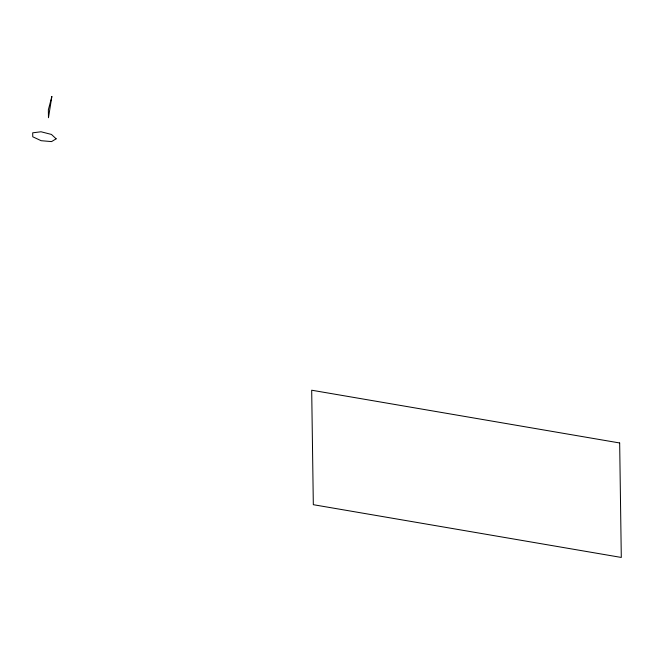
<?xml version="1.0" encoding="UTF-8"?>
<svg xmlns="http://www.w3.org/2000/svg" width="654" height="654" viewBox="0 0 654 654"><rect width="100%" height="100%" fill="white"/><g stroke="black" fill="none" stroke-linecap="round" stroke-linejoin="round"><path stroke-width="0.98" d="M51.854 96.555L48.47 117.728L48.355 109.798L51.854 96.555M56.146 138.82L51.56 141.599L41.153 140.7L32.757 136.792L32.7 132.819L41.022 131.773L51.453 134.438L56.146 138.82M619.665 442.971L311.688 390.217L313.323 504.692L621.3 557.445L619.665 442.971"/></g></svg>
